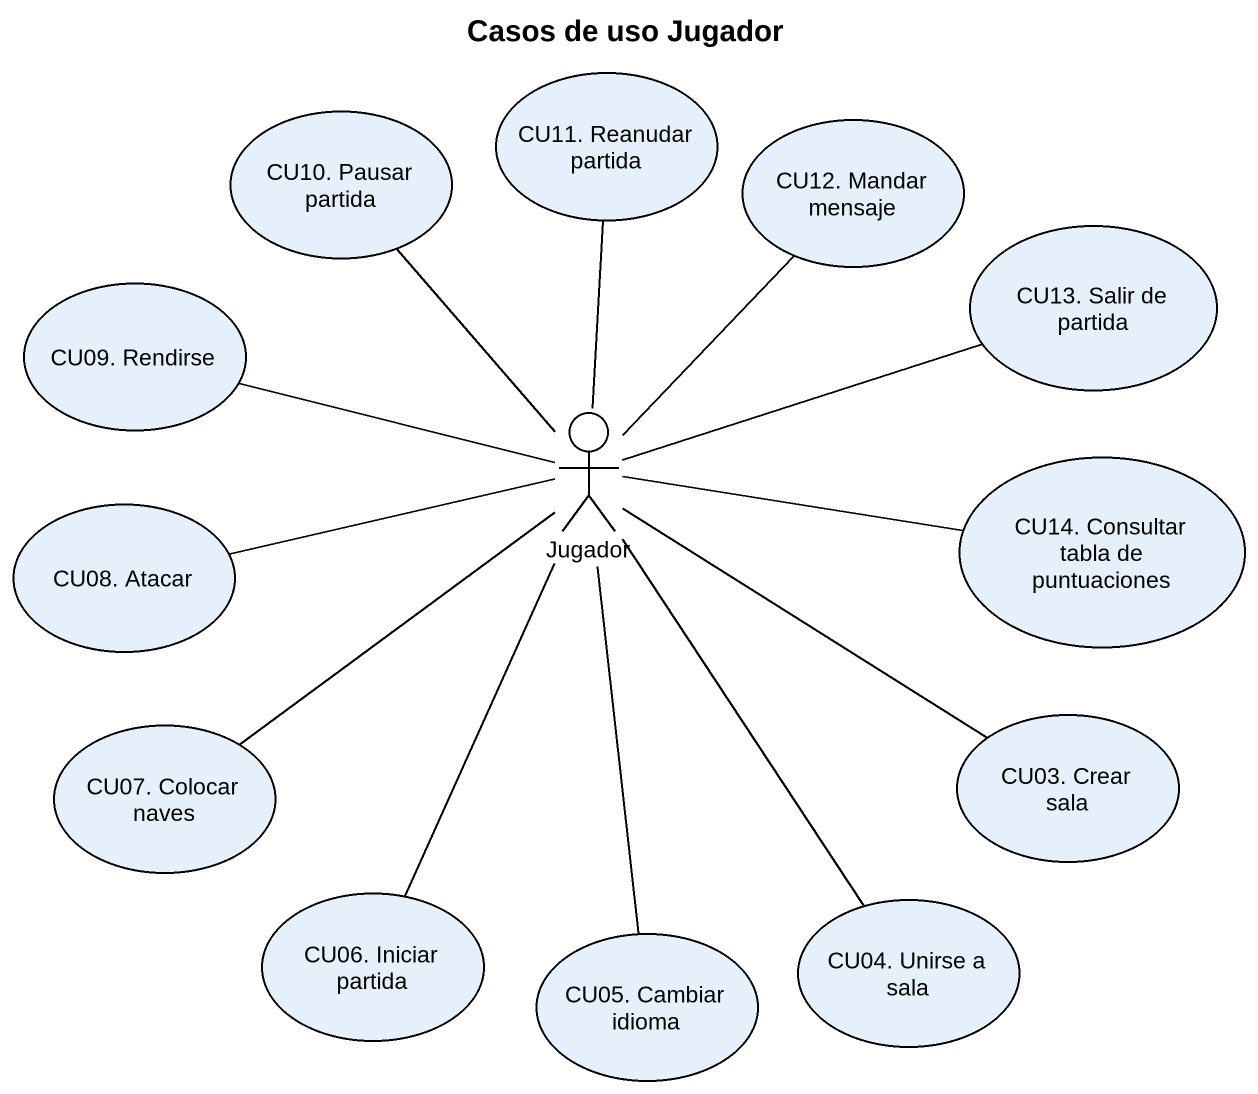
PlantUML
@startuml
title Casos de uso Jugador
usecase "CU11. Reanudar partida" as CU11_Reanudar_partida
usecase "CU10. Pausar partida" as CU10_Pausar_partida
usecase "CU12. Mandar mensaje" as CU12_Mandar_mensaje
usecase "CU13. Salir de partida" as CU13_Salir_de_partida
usecase "CU09. Rendirse" as CU09_Rendirse
actor Jugador
usecase "CU14. Consultar tabla de puntuaciones" as CU14_Consultar_tabla_de
usecase "CU08. Atacar" as CU08_Atacar
usecase "CU07. Colocar naves" as CU07_Colocar_naves
usecase "CU03. Crear sala" as CU03_Crear_sala
usecase "CU06. Iniciar partida" as CU06_Iniciar_partida
usecase "CU05. Cambiar idioma" as CU05_Cambiar_idioma
usecase "CU04. Unirse a sala" as CU04_Unirse_a_sala
CU11_Reanudar_partida -- Jugador
CU10_Pausar_partida -- Jugador
CU12_Mandar_mensaje -- Jugador
CU09_Rendirse -right- Jugador
Jugador -right- CU13_Salir_de_partida
Jugador -right- CU14_Consultar_tabla_de
CU08_Atacar -right- Jugador
CU07_Colocar_naves -up- Jugador
CU03_Crear_sala -left- Jugador
CU06_Iniciar_partida -up- Jugador
CU05_Cambiar_idioma -up- Jugador
CU04_Unirse_a_sala -up- Jugador
@enduml
